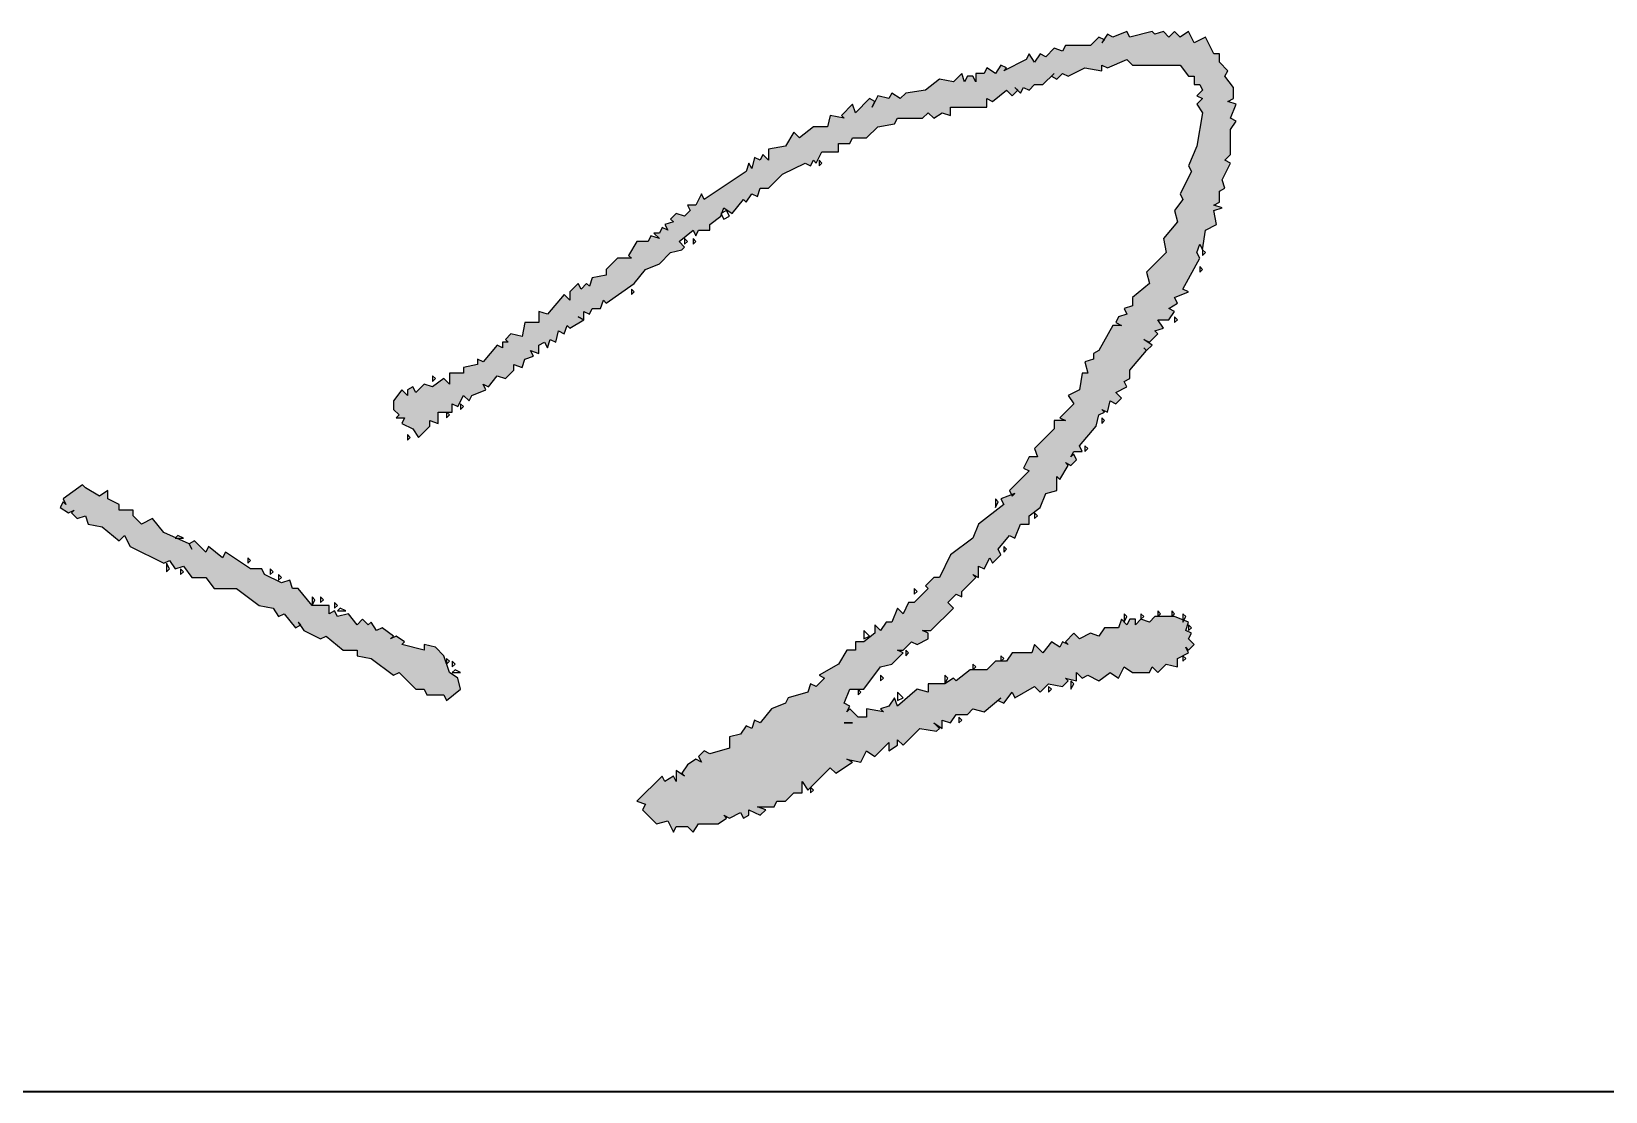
# Model space of a CAD drawing. Extents: x 1109697 to 1467097, y -139975 to 53891.
# Drawn here: x 1443338.8 to 1443723.5, y -63616.8 to -63357.7 of the extents above; entities that cross this region are included whole.
import ezdxf

# ---------------------------------------------------------------- set-up
doc = ezdxf.new("R2010")
doc.units = 0
doc.header["$LTSCALE"] = 1000
doc.header["$MEASUREMENT"] = 0
doc.layers.add('PUB_TEXT', color=7, linetype='Continuous')
doc.layers.add('图框', color=4, linetype='Continuous', lineweight=35)

# ---------------------------------------------------------------- blocks, each defined once
blk = doc.blocks.new('A$C59021D72')
at = {"linetype": 'Continuous'}
for points in [[(1010.29, 231.76), (1012.57, 234.61), (1015.42, 235.75), (1017.71, 238.03), (1019.99, 238.6), (1020.56, 239.17), (1019.42, 240.31), (1022.27, 242.59), (1022.84, 241.45), (1023.41, 242.59), (1025.69, 242.59), (1025.69, 243.74), (1027.97, 245.45), (1028.08, 245.79), (1027.97, 246.02), (1028.2, 246.13), (1028.54, 247.16), (1030.25, 246.02), (1032.53, 248.87), (1033.1, 248.3), (1034.24, 250.01), (1035.38, 249.44), (1035.95, 251.15), (1037.66, 251.15), (1040.51, 254), (1045.08, 256.28), (1046.22, 255.71), (1046.79, 256.85), (1047.36, 256.28), (1048.5, 258.56), (1051.92, 258.56), (1051.92, 260.27), (1054.2, 260.27), (1054.77, 261.41), (1057.62, 261.41), (1059.9, 263.69), (1063.32, 264.26), (1063.89, 265.4), (1069.03, 265.4), (1070.17, 266.54), (1071.31, 265.4), (1073.02, 266.54), (1074.73, 265.97), (1074.73, 267.69), (1082.14, 267.69), (1082.14, 269.4), (1083.28, 268.83), (1086.13, 271.11), (1087.27, 269.97), (1088.42, 271.11), (1088.99, 270.54), (1089.56, 271.68), (1090.7, 271.11), (1091.84, 272.25), (1093.55, 272.25), (1095.26, 273.96), (1096.4, 273.39), (1097.54, 274.53), (1098.68, 273.96), (1102.1, 275.67), (1105.52, 275.1), (1105.52, 276.24), (1106.66, 275.67), (1110.65, 277.38), (1111.79, 276.24), (1121.49, 276.24), (1123.2, 273.96), (1124.34, 273.96), (1124.34, 272.25), (1125.48, 272.25), (1126.05, 271.11), (1124.91, 269.97), (1126.05, 269.4), (1124.91, 268.26), (1126.05, 266.54), (1124.91, 259.7), (1123.2, 255.71), (1123.77, 254.57), (1121.49, 250.01), (1122.06, 248.87), (1120.35, 246.59), (1120.92, 244.31), (1118.07, 240.88), (1118.64, 238.03), (1114.65, 234.04), (1115.22, 231.76), (1111.79, 228.91), (1111.79, 227.2), (1110.08, 226.63), (1110.65, 225.49), (1108.94, 224.92), (1108.37, 223.78), (1109.51, 223.21), (1107.8, 223.21), (1104.95, 218.07), (1103.81, 217.5), (1103.81, 216.36), (1102.1, 215.79), (1102.67, 213.51), (1101.53, 213.51), (1100.96, 210.09), (1098.68, 208.95), (1099.82, 207.24), (1096.97, 204.39), (1098.11, 203.82), (1095.83, 203.82), (1095.83, 202.11), (1091.84, 198.12), (1092.41, 196.41), (1090.7, 196.41), (1089.56, 194.12), (1090.7, 193.55), (1086.7, 189.56), (1087.13, 188.71), (1087.84, 188.99), (1087.27, 188.42), (1087.13, 188.71), (1084.99, 187.85), (1085.56, 186.71), (1080.43, 182.72), (1079.29, 179.87), (1074.73, 176.45), (1072.45, 171.88), (1071.31, 171.88), (1069.6, 170.17), (1070.17, 169.6), (1067.32, 166.75), (1066.18, 166.75), (1065.04, 164.47), (1063.89, 165.61), (1062.75, 162.76), (1061.61, 162.76), (1060.47, 161.05), (1059.33, 162.19), (1059.33, 160.48), (1057.05, 158.77), (1055.34, 158.77), (1055.34, 157.06), (1053.63, 157.06), (1051.92, 154.21), (1047.93, 151.93), (1049.07, 151.36), (1047.36, 149.65), (1046.22, 150.22), (1045.65, 148.51), (1041.66, 147.36), (1041.09, 146.22), (1038.23, 145.08), (1035.95, 142.23), (1034.81, 142.8), (1034.24, 141.09), (1033.1, 141.66), (1031.96, 139.95), (1029.68, 139.38), (1029.68, 137.1), (1025.69, 135.96), (1024.55, 136.53), (1023.41, 135.39), (1023.98, 134.25), (1022.84, 134.82), (1021.13, 133.68), (1019.99, 131.97), (1020.56, 131.4), (1018.85, 132.54), (1018.85, 130.26), (1018.28, 131.4), (1016.56, 130.26), (1015.99, 131.4), (1010.86, 126.27), (1012.57, 125.7), (1012, 124.55), (1014.85, 121.7), (1017.14, 122.27), (1018.28, 119.99), (1018.85, 121.13), (1021.13, 121.13), (1022.27, 119.99), (1023.41, 121.7), (1027.4, 121.7), (1029.11, 122.84), (1028.54, 123.41), (1029.68, 122.84), (1031.96, 123.98), (1032.53, 122.84), (1033.67, 123.41), (1033.67, 124.55), (1035.95, 123.41), (1037.09, 124.55), (1035.38, 125.13), (1038.8, 125.13), (1039.37, 126.27), (1041.09, 126.27), (1042.8, 127.98), (1044.51, 127.98), (1044.51, 130.26), (1045.65, 128.55), (1050.21, 133.11), (1051.35, 131.97), (1054.77, 134.25), (1053.63, 134.82), (1056.48, 134.25), (1057.62, 136.53), (1059.33, 135.39), (1062.18, 138.24), (1062.18, 136.53), (1063.89, 137.67), (1063.89, 138.81), (1065.04, 137.67), (1068.46, 141.09), (1071.88, 140.52), (1072.45, 141.09), (1071.31, 142.23), (1073.02, 141.09), (1073.02, 142.8), (1074.73, 142.23), (1075.87, 143.94), (1078.15, 143.94), (1079.29, 145.08), (1081.57, 144.51), (1084.99, 147.36), (1084.42, 146.79), (1085.56, 146.22), (1087.27, 148.51), (1087.84, 147.36), (1091.84, 149.65), (1092.98, 148.51), (1094.69, 150.22), (1097.54, 149.65), (1098.68, 150.79), (1098.11, 151.36), (1100.39, 150.79), (1100.39, 152.5), (1101.53, 151.36), (1102.67, 151.93), (1104.95, 150.79), (1107.23, 152.5), (1108.94, 151.36), (1110.08, 153.64), (1111.79, 152.5), (1115.22, 152.5), (1115.79, 153.64), (1116.93, 152.5), (1118.64, 154.21), (1120.92, 153.64), (1120.92, 155.35), (1123.2, 156.49), (1122.63, 157.63), (1123.2, 157.06), (1124.34, 158.2), (1123.2, 159.34), (1123.77, 160.48), (1122.63, 161.05), (1123.2, 162.76), (1120.35, 163.9), (1116.36, 163.9), (1115.22, 162.76), (1113.51, 163.33), (1112.37, 162.19), (1112.37, 163.33), (1111.22, 163.33), (1110.65, 162.19), (1109.51, 163.33), (1108.94, 161.62), (1106.09, 161.62), (1104.95, 159.91), (1103.24, 160.48), (1100.96, 159.34), (1099.82, 160.48), (1098.11, 158.77), (1098.68, 158.2), (1097.54, 158.77), (1096.97, 157.63), (1095.26, 158.77), (1093.55, 156.49), (1091.84, 158.2), (1091.27, 156.49), (1087.27, 156.49), (1086.13, 154.78), (1083.85, 154.78), (1082.14, 153.07), (1078.72, 153.07), (1075.87, 150.79), (1075.3, 151.36), (1073.59, 150.22), (1070.17, 150.22), (1070.17, 148.51), (1067.89, 149.08), (1063.89, 145.65), (1063.32, 147.36), (1062.18, 145.65), (1060.47, 145.08), (1061.04, 144.51), (1057.62, 145.08), (1057.62, 143.37), (1055.91, 143.37), (1054.2, 145.08), (1053.63, 144.51), (1054.2, 145.65), (1053.06, 146.22), (1054.2, 149.08), (1057.05, 149.08), (1060.47, 153.64), (1062.75, 154.21), (1065.04, 156.49), (1063.89, 157.06), (1065.04, 157.06), (1066.75, 158.77), (1067.89, 158.2), (1070.17, 159.34), (1070.17, 160.48), (1069.03, 161.05), (1070.74, 161.05), (1075.3, 165.61), (1074.16, 166.75), (1075.87, 168.46), (1077.01, 167.89), (1077.01, 169.03), (1079.86, 171.88), (1079.29, 172.46), (1080.43, 171.88), (1080.43, 174.17), (1081.57, 173.6), (1082.71, 175.88), (1083.28, 174.74), (1084.99, 176.45), (1084.42, 177.59), (1086.7, 180.44), (1087.84, 179.87), (1088.99, 182.72), (1090.7, 182.72), (1090.7, 184.43), (1092.98, 186.14), (1094.12, 188.99), (1096.4, 189.56), (1096.4, 192.41), (1096.97, 191.84), (1098.68, 194.69), (1098.11, 195.26), (1099.25, 194.69), (1100.39, 195.83), (1099.82, 196.98), (1099.25, 196.41), (1099.82, 197.55), (1101.53, 197.55), (1100.96, 198.69), (1104.38, 202.68), (1104.95, 204.96), (1106.09, 205.53), (1105.52, 206.1), (1106.66, 205.53), (1107.23, 207.81), (1108.37, 207.24), (1109.51, 208.38), (1108.37, 209.52), (1110.65, 210.66), (1110.08, 211.8), (1111.22, 212.37), (1111.22, 214.08), (1114.65, 218.07), (1115.79, 219.21), (1114.08, 220.36), (1115.22, 219.79), (1116.93, 221.5), (1116.36, 222.07), (1118.07, 222.64), (1116.93, 224.35), (1119.21, 224.35), (1120.35, 226.06), (1119.21, 226.63), (1120.92, 227.77), (1120.35, 228.91), (1123.2, 230.05), (1122.06, 230.62), (1125.48, 236.89), (1124.91, 238.03), (1125.48, 239.74), (1126.05, 238.6), (1126.62, 242.59), (1128.9, 243.74), (1128.33, 246.59), (1130.04, 247.16), (1128.33, 247.73), (1129.47, 248.3), (1129.47, 250.58), (1130.61, 251.15), (1130.04, 252.86), (1131.75, 256.28), (1130.61, 256.85), (1131.75, 257.99), (1131.75, 263.12), (1132.89, 264.83), (1131.75, 265.4), (1132.89, 268.26), (1131.18, 268.83), (1132.32, 269.4), (1132.32, 271.68), (1130.61, 273.96), (1131.18, 275.1), (1129.47, 276.81), (1129.47, 278.52), (1128.33, 278.52), (1126.62, 281.94), (1124.34, 280.8), (1123.2, 283.08), (1121.49, 281.94), (1120.35, 283.08), (1119.21, 281.94), (1118.07, 283.08), (1116.36, 282.51), (1115.79, 283.08), (1111.22, 281.94), (1110.65, 283.08), (1107.8, 281.94), (1106.66, 282.51), (1105.95, 281.44), (1106.09, 281.37), (1105.52, 280.8), (1105.95, 281.44), (1104.95, 281.94), (1103.24, 280.23), (1098.11, 280.23), (1097.54, 279.09), (1095.83, 279.66), (1094.12, 277.95), (1092.98, 278.52), (1091.84, 276.81), (1090.7, 278.52), (1090.13, 277.38), (1085.56, 275.1), (1086.13, 275.67), (1084.99, 276.24), (1083.85, 274.53), (1082.14, 275.67), (1081.57, 274.53), (1079.86, 274.53), (1079.86, 272.82), (1079.29, 273.96), (1078.15, 273.96), (1077.58, 272.82), (1077.01, 274.53), (1075.3, 272.82), (1072.45, 273.39), (1069.6, 271.11), (1065.61, 270.54), (1064.47, 269.4), (1062.75, 270.54), (1062.18, 269.4), (1059.9, 269.97), (1059.33, 268.83), (1058.19, 269.4), (1055.34, 266.54), (1054.77, 268.26), (1052.49, 265.97), (1053.06, 265.4), (1050.21, 265.97), (1049.64, 263.69), (1046.79, 263.69), (1043.94, 261.41), (1042.8, 262.55), (1041.09, 259.7), (1037.66, 259.13), (1037.66, 256.85), (1036.52, 257.99), (1035.95, 256.85), (1034.81, 257.42), (1034.24, 255.14), (1033.67, 256.28), (1033.1, 254.57), (1024.55, 248.87), (1023.98, 250.01), (1022.84, 247.73), (1021.13, 247.73), (1021.7, 246.59), (1020.56, 245.45), (1018.85, 246.02), (1017.71, 244.88), (1018.28, 244.31), (1016.56, 243.74), (1017.14, 242.59), (1015.99, 243.16), (1015.42, 242.02), (1014.28, 242.02), (1015.42, 240.88), (1013.71, 241.45), (1013.14, 240.31), (1010.86, 240.31), (1009.15, 237.46), (1009.72, 236.89), (1006.87, 236.89), (1004.59, 234.61), (1004.59, 233.47), (1001.74, 232.9), (1001.17, 231.19), (1000.6, 231.76), (999.46, 230.62), (998.89, 231.76), (997.18, 230.05), (997.18, 228.34), (996.04, 229.48), (992.61, 225.49), (990.9, 226.06), (990.9, 223.78), (988.05, 223.78), (987.48, 220.93), (985.2, 221.5), (984.06, 220.36), (984.63, 219.79), (983.49, 219.79), (983.49, 218.64), (982.35, 219.21), (979.5, 215.79), (978.36, 216.36), (978.36, 215.22), (975.51, 214.65), (975.51, 213.51), (972.66, 213.51), (972.66, 211.23), (971.52, 212.37), (969.23, 210.66), (967.52, 211.23), (965.81, 209.52), (965.24, 210.66), (964.1, 210.09), (964.1, 208.95), (962.96, 210.09), (961.25, 207.81), (961.25, 206.1), (962.39, 204.96), (961.82, 204.39), (963.53, 204.39), (962.96, 203.25), (965.24, 202.11), (966.38, 200.4), (968.66, 202.68), (968.66, 203.82), (970.38, 203.25), (970.38, 205.53), (973.23, 205.53), (973.23, 207.24), (974.37, 206.67), (975.51, 208.95), (976.65, 207.81), (977.22, 208.95), (980.07, 210.09), (979.5, 211.23), (980.64, 210.66), (982.35, 212.94), (984.06, 212.37), (985.77, 214.08), (985.77, 215.22), (987.48, 214.65), (988.05, 216.36), (989.76, 216.93), (989.19, 218.07), (990.9, 217.5), (990.9, 219.21), (992.04, 219.79), (992.61, 218.64), (993.19, 220.36), (994.33, 219.79), (994.9, 222.07), (996.04, 221.5), (996.61, 223.21), (997.18, 222.64), (1000.03, 224.35), (1000.03, 226.06), (1001.17, 225.49), (1001.74, 226.63), (1003.45, 226.63), (1004.02, 228.34), (1004.59, 227.77)], [(948.14, 166.18), (944.71, 166.18), (941.86, 169.6), (940.72, 169.6), (940.15, 171.31), (938.44, 170.74), (935.02, 172.46), (934.45, 173.6), (932.17, 173.6), (927.04, 177.02), (926.47, 175.88), (923.62, 178.16), (923.05, 177.02), (920.76, 179.3), (919.62, 178.73), (917.06, 179.87), (916.77, 179.87), (916.86, 179.96), (914.49, 181.01), (912.21, 183.86), (909.93, 182.72), (908.22, 184.43), (908.22, 185.57), (905.37, 185.57), (905.37, 186.71), (903.09, 187.85), (903.09, 189.56), (901.38, 188.42), (898.53, 190.13), (897.95, 190.7), (893.96, 187.85), (894.53, 186.71), (893.96, 187.28), (893.39, 186.14), (895.1, 185), (896.24, 185.57), (895.67, 185), (896.81, 183.86), (898.53, 184.43), (899.1, 182.72), (901.95, 182.15), (905.37, 179.3), (906.51, 180.44), (907.65, 178.16), (914.49, 174.74), (915.63, 175.31), (916.77, 173.6), (918.48, 174.17), (920.19, 171.88), (923.05, 171.88), (924.76, 169.6), (929.32, 169.6), (933.88, 166.18), (936.73, 165.61), (937.87, 163.9), (939.01, 164.47), (941.29, 161.62), (942.29, 162.12), (941.86, 162.76), (942.43, 162.19), (942.29, 162.12), (943, 161.05), (946.43, 159.34), (947.57, 159.91), (950.99, 157.06), (953.84, 157.06), (953.84, 155.92), (956.69, 155.35), (961.25, 151.93), (962.39, 152.5), (965.81, 149.08), (967.52, 149.08), (968.09, 147.93), (971.52, 147.93), (972.09, 146.79), (974.94, 149.08), (974.37, 151.36), (972.66, 152.5), (971.52, 155.92), (969.81, 157.63), (967.52, 158.2), (967.52, 157.06), (962.96, 158.2), (963.53, 158.77), (961.82, 159.91), (960.68, 159.34), (961.25, 159.91), (958.97, 161.62), (957.83, 161.05), (956.69, 162.76), (956.12, 162.19), (954.98, 163.33), (953.84, 162.19), (952.13, 164.47), (949.85, 163.9), (949.28, 165.04), (948.14, 164.47)]]:
    blk.add_hatch(color=256, dxfattribs=at).paths.add_polyline_path(points)
at = {"linetype": 'Continuous', "elevation": 0}
for points in [[(1116.36, 282.51), (1115.79, 283.08), (1111.22, 281.94), (1110.65, 283.08), (1107.8, 281.94), (1106.66, 282.51), (1105.52, 280.8), (1106.09, 281.37), (1104.95, 281.94), (1103.24, 280.23), (1098.11, 280.23), (1097.54, 279.09), (1095.83, 279.66), (1094.12, 277.95), (1092.98, 278.52), (1091.84, 276.81), (1090.7, 278.52), (1090.13, 277.38), (1085.56, 275.1), (1086.13, 275.67), (1084.99, 276.24), (1083.85, 274.53), (1082.14, 275.67), (1081.57, 274.53), (1079.86, 274.53), (1079.86, 272.82), (1079.29, 273.96), (1078.15, 273.96), (1077.58, 272.82), (1077.01, 274.53), (1075.3, 272.82), (1072.45, 273.39), (1069.6, 271.11), (1065.61, 270.54), (1064.47, 269.4), (1062.75, 270.54), (1062.18, 269.4), (1059.9, 269.97), (1058.76, 267.69), (1059.33, 268.83), (1058.19, 269.4), (1055.34, 266.54), (1054.77, 268.26), (1052.49, 265.97), (1053.06, 265.4), (1050.21, 265.97), (1049.64, 263.69), (1046.79, 263.69), (1043.94, 261.41), (1042.8, 262.55), (1041.09, 259.7), (1037.66, 259.13), (1037.66, 256.85), (1036.52, 257.99), (1035.95, 256.85), (1034.81, 257.42), (1034.24, 255.14), (1033.67, 256.28), (1033.1, 254.57), (1024.55, 248.87), (1023.98, 250.01), (1022.84, 247.73), (1021.13, 247.73), (1021.7, 246.59), (1020.56, 245.45), (1018.85, 246.02), (1017.71, 244.88), (1018.28, 244.31), (1016.56, 243.74), (1017.14, 242.59), (1015.99, 243.16), (1015.42, 242.02), (1014.28, 242.02), (1015.42, 240.88), (1013.71, 241.45), (1013.14, 240.31), (1010.86, 240.31), (1009.15, 237.46), (1009.72, 236.89), (1006.87, 236.89), (1004.59, 234.61), (1004.59, 233.47), (1001.74, 232.9), (1001.17, 231.19), (1000.6, 231.76), (999.46, 230.62), (998.89, 231.76), (997.18, 230.05), (997.18, 228.34), (996.04, 229.48), (992.61, 225.49), (990.9, 226.06), (990.9, 223.78), (988.05, 223.78), (987.48, 220.93), (985.2, 221.5), (984.06, 220.36), (984.63, 219.79), (983.49, 219.79), (983.49, 218.64), (982.35, 219.21), (979.5, 215.79), (978.36, 216.36), (978.36, 215.22), (975.51, 214.65), (975.51, 213.51), (972.66, 213.51), (972.66, 211.23), (971.52, 212.37), (969.23, 210.66), (967.52, 211.23), (965.81, 209.52), (965.24, 210.66), (964.1, 210.09), (964.1, 208.95), (962.96, 210.09), (961.25, 207.81), (961.25, 206.1), (962.39, 204.96), (961.82, 204.39), (963.53, 204.39), (962.96, 203.25), (965.24, 202.11), (966.38, 200.4), (968.66, 202.68), (968.66, 203.82), (970.38, 203.25), (970.38, 205.53), (973.23, 205.53), (973.23, 207.24), (974.37, 206.67), (975.51, 208.95), (976.65, 207.81), (977.22, 208.95), (980.07, 210.09), (979.5, 211.23), (980.64, 210.66), (982.35, 212.94), (984.06, 212.37), (985.77, 214.08), (985.77, 215.22), (987.48, 214.65), (988.05, 216.36), (989.76, 216.93), (989.19, 218.07), (990.9, 217.5), (990.9, 219.21), (992.04, 219.79), (992.61, 218.64), (993.19, 220.36), (994.33, 219.79), (994.9, 222.07), (996.04, 221.5), (996.61, 223.21), (997.18, 222.64), (1000.03, 224.35), (998.89, 224.92), (1000.03, 224.35), (1000.03, 226.06), (1001.17, 225.49), (1001.74, 226.63), (1003.45, 226.63), (1004.02, 228.34), (1004.59, 227.77), (1010.29, 231.76), (1012.57, 234.61), (1015.42, 235.75), (1017.71, 238.03), (1019.99, 238.6), (1020.56, 239.17), (1019.42, 240.31), (1022.27, 242.59), (1022.84, 241.45), (1023.41, 242.59), (1025.69, 242.59), (1025.69, 243.74), (1027.97, 245.45), (1028.54, 247.16), (1030.25, 246.02), (1032.53, 248.87), (1033.1, 248.3), (1034.24, 250.01), (1035.38, 249.44), (1035.95, 251.15), (1037.66, 251.15), (1040.51, 254), (1045.08, 256.28), (1046.22, 255.71), (1046.79, 256.85), (1047.36, 256.28), (1048.5, 258.56), (1051.92, 258.56), (1051.92, 260.27), (1054.2, 260.27), (1054.77, 261.41), (1057.62, 261.41), (1059.9, 263.69), (1063.32, 264.26), (1063.89, 265.4), (1069.03, 265.4), (1070.17, 266.54), (1071.31, 265.4), (1073.02, 266.54), (1074.73, 265.97), (1074.73, 267.69), (1082.14, 267.69), (1082.14, 269.4), (1083.28, 268.83), (1086.13, 271.11), (1087.27, 269.97), (1088.42, 271.11), (1087.84, 271.68), (1088.99, 270.54), (1089.56, 271.68), (1090.7, 271.11), (1091.84, 272.25), (1093.55, 272.25), (1095.83, 274.53), (1095.26, 273.96), (1096.4, 273.39), (1097.54, 274.53), (1098.68, 273.96), (1102.1, 275.67), (1105.52, 275.1), (1105.52, 276.24), (1106.66, 275.67), (1110.65, 277.38), (1111.79, 276.24), (1121.49, 276.24), (1123.2, 273.96), (1124.34, 273.96), (1124.34, 272.25), (1125.48, 272.25), (1126.05, 271.11), (1124.91, 269.97), (1126.05, 269.4), (1124.91, 268.26), (1126.05, 266.54), (1124.91, 259.7), (1123.2, 255.71), (1123.77, 254.57), (1121.49, 250.01), (1122.06, 248.87), (1120.35, 246.59), (1120.92, 244.31), (1118.07, 240.88), (1118.64, 238.03), (1114.65, 234.04), (1115.22, 231.76), (1111.79, 228.91), (1111.79, 227.2), (1110.08, 226.63), (1110.65, 225.49), (1108.94, 224.92), (1108.37, 223.78), (1109.51, 223.21), (1107.8, 223.21), (1104.95, 218.07), (1103.81, 217.5), (1103.81, 216.36), (1102.1, 215.79), (1102.67, 213.51), (1101.53, 213.51), (1100.96, 210.09), (1098.68, 208.95), (1099.82, 207.24), (1096.97, 204.39), (1098.11, 203.82), (1095.83, 203.82), (1095.83, 202.11), (1091.84, 198.12), (1092.41, 196.41), (1090.7, 196.41), (1089.56, 194.12), (1090.7, 193.55), (1086.7, 189.56), (1087.27, 188.42), (1087.84, 188.99), (1084.99, 187.85), (1085.56, 186.71), (1080.43, 182.72), (1079.29, 179.87), (1074.73, 176.45), (1072.45, 171.88), (1071.31, 171.88), (1069.6, 170.17), (1070.17, 169.6), (1067.32, 166.75), (1066.18, 166.75), (1065.04, 164.47), (1063.89, 165.61), (1062.75, 162.76), (1061.61, 162.76), (1060.47, 161.05), (1059.33, 162.19), (1059.33, 160.48), (1057.05, 158.77), (1055.34, 158.77), (1055.34, 157.06), (1053.63, 157.06), (1051.92, 154.21), (1047.93, 151.93), (1049.07, 151.36), (1047.36, 149.65), (1046.22, 150.22), (1045.65, 148.51), (1041.66, 147.36), (1041.09, 146.22), (1038.23, 145.08), (1035.95, 142.23), (1034.81, 142.8), (1034.24, 141.09), (1033.1, 141.66), (1031.96, 139.95), (1029.68, 139.38), (1029.68, 137.1), (1025.69, 135.96), (1024.55, 136.53), (1023.41, 135.39), (1023.98, 134.25), (1022.84, 134.82), (1021.13, 133.68), (1019.99, 131.97), (1020.56, 131.4), (1018.85, 132.54), (1018.85, 130.26), (1018.28, 131.4), (1016.56, 130.26), (1015.99, 131.4), (1010.86, 126.27), (1012.57, 125.7), (1012, 124.55), (1014.85, 121.7), (1017.14, 122.27), (1018.28, 119.99), (1018.85, 121.13), (1021.13, 121.13), (1022.27, 119.99), (1023.41, 121.7), (1027.4, 121.7), (1029.11, 122.84), (1028.54, 123.41), (1029.68, 122.84), (1031.96, 123.98), (1032.53, 122.84), (1033.67, 123.41), (1033.67, 124.55), (1035.95, 123.41), (1037.09, 124.55), (1035.38, 125.13), (1038.8, 125.13), (1039.37, 126.27), (1041.09, 126.27), (1042.8, 127.98), (1044.51, 127.98), (1044.51, 130.26), (1045.65, 128.55), (1050.21, 133.11), (1051.35, 131.97), (1054.77, 134.25), (1053.63, 134.82), (1056.48, 134.25), (1057.62, 136.53), (1059.33, 135.39), (1062.18, 138.24), (1062.18, 136.53), (1063.89, 137.67), (1063.89, 138.81), (1065.04, 137.67), (1068.46, 141.09), (1071.88, 140.52), (1072.45, 141.09), (1071.31, 142.23), (1073.02, 141.09), (1073.02, 142.8), (1074.73, 142.23), (1075.87, 143.94), (1078.15, 143.94), (1079.29, 145.08), (1081.57, 144.51), (1084.99, 147.36), (1084.42, 146.79), (1085.56, 146.22), (1087.27, 148.51), (1087.84, 147.36), (1091.84, 149.65), (1092.98, 148.51), (1094.69, 150.22), (1097.54, 149.65), (1098.68, 150.79), (1098.11, 151.36), (1100.39, 150.79), (1100.39, 152.5), (1101.53, 151.36), (1102.67, 151.93), (1104.95, 150.79), (1107.23, 152.5), (1108.94, 151.36), (1110.08, 153.64), (1111.79, 152.5), (1115.22, 152.5), (1115.79, 153.64), (1116.93, 152.5), (1118.64, 154.21), (1120.92, 153.64), (1120.92, 155.35), (1123.2, 156.49), (1122.63, 157.63), (1123.2, 157.06), (1124.34, 158.2), (1123.2, 159.34), (1123.77, 160.48), (1122.63, 161.05), (1123.2, 162.76), (1120.35, 163.9), (1116.36, 163.9), (1115.22, 162.76), (1113.51, 163.33), (1112.37, 162.19), (1112.37, 163.33), (1111.22, 163.33), (1110.65, 162.19), (1109.51, 163.33), (1108.94, 161.62), (1106.09, 161.62), (1104.95, 159.91), (1103.24, 160.48), (1100.96, 159.34), (1099.82, 160.48), (1098.11, 158.77), (1098.68, 158.2), (1097.54, 158.77), (1096.97, 157.63), (1095.26, 158.77), (1093.55, 156.49), (1091.84, 158.2), (1091.27, 156.49), (1087.27, 156.49), (1086.13, 154.78), (1083.85, 154.78), (1082.14, 153.07), (1078.72, 153.07), (1075.87, 150.79), (1075.3, 151.36), (1073.59, 150.22), (1070.17, 150.22), (1070.17, 148.51), (1067.89, 149.08), (1063.89, 145.65), (1063.32, 147.36), (1062.18, 145.65), (1060.47, 145.08), (1061.04, 144.51), (1057.62, 145.08), (1057.62, 143.37), (1055.91, 143.37), (1054.2, 145.08), (1053.63, 144.51), (1054.2, 145.65), (1053.06, 146.22), (1054.2, 149.08), (1057.05, 149.08), (1060.47, 153.64), (1062.75, 154.21), (1065.04, 156.49), (1063.89, 157.06), (1065.04, 157.06), (1066.75, 158.77), (1067.89, 158.2), (1070.17, 159.34), (1070.17, 160.48), (1069.03, 161.05), (1070.74, 161.05), (1075.3, 165.61), (1074.16, 166.75), (1075.87, 168.46), (1077.01, 167.89), (1077.01, 169.03), (1079.86, 171.88), (1079.29, 172.46), (1080.43, 171.88), (1080.43, 174.17), (1081.57, 173.6), (1082.71, 175.88), (1083.28, 174.74), (1084.99, 176.45), (1084.42, 177.59), (1086.7, 180.44), (1087.84, 179.87), (1088.99, 182.72), (1090.7, 182.72), (1090.7, 184.43), (1092.98, 186.14), (1094.12, 188.99), (1096.4, 189.56), (1096.4, 192.41), (1096.97, 191.84), (1098.68, 194.69), (1098.11, 195.26), (1099.25, 194.69), (1100.39, 195.83), (1099.82, 196.98), (1099.25, 196.41), (1099.82, 197.55), (1101.53, 197.55), (1100.96, 198.69), (1104.38, 202.68), (1104.95, 204.96), (1106.09, 205.53), (1105.52, 206.1), (1106.66, 205.53), (1107.23, 207.81), (1108.37, 207.24), (1109.51, 208.38), (1108.37, 209.52), (1110.65, 210.66), (1110.08, 211.8), (1111.22, 212.37), (1111.22, 214.08), (1114.65, 218.07), (1114.08, 218.64), (1114.65, 218.07), (1115.79, 219.21), (1114.08, 220.36), (1115.22, 219.79), (1116.93, 221.5), (1116.36, 222.07), (1118.07, 222.64), (1116.93, 224.35), (1119.21, 224.35), (1120.35, 226.06), (1119.21, 226.63), (1120.92, 227.77), (1120.35, 228.91), (1123.2, 230.05), (1122.06, 230.62), (1125.48, 236.89), (1124.91, 238.03), (1125.48, 239.74), (1126.05, 238.6), (1126.62, 242.59), (1128.9, 243.74), (1128.33, 246.59), (1130.04, 247.16), (1128.33, 247.73), (1129.47, 248.3), (1129.47, 250.58), (1130.61, 251.15), (1130.04, 252.86), (1131.75, 256.28), (1130.61, 256.85), (1131.75, 257.99), (1131.75, 263.12), (1132.89, 264.83), (1131.75, 265.4), (1132.89, 268.26), (1131.18, 268.83), (1132.32, 269.4), (1132.32, 271.68), (1130.61, 273.96), (1131.18, 275.1), (1129.47, 276.81), (1129.47, 278.52), (1128.33, 278.52), (1126.62, 281.94), (1124.34, 280.8), (1123.2, 283.08), (1121.49, 281.94), (1120.35, 283.08), (1119.21, 281.94), (1118.07, 283.08), (1116.36, 282.51)], [(1048.5, 256.28), (1047.93, 256.85), (1047.93, 255.71), (1048.5, 256.28)], [(1029.68, 245.45), (1029.11, 246.59), (1027.97, 246.02), (1028.54, 244.88), (1029.68, 245.45)], [(1021.13, 240.31), (1020.56, 240.88), (1020.56, 239.74), (1021.13, 240.31)], [(1022.84, 240.31), (1022.27, 240.88), (1022.27, 239.74), (1022.84, 240.31)], [(1126.62, 238.03), (1126.05, 238.6), (1126.05, 237.46), (1126.62, 238.03)], [(1126.05, 234.61), (1125.48, 235.18), (1125.48, 234.04), (1126.05, 234.61)], [(1010.29, 230.05), (1009.72, 230.62), (1009.72, 229.48), (1010.29, 230.05)], [(1120.92, 224.35), (1120.35, 224.92), (1120.35, 223.78), (1120.92, 224.35)], [(969.81, 212.37), (969.23, 212.94), (969.23, 211.8), (969.81, 212.37)], [(972.66, 204.96), (972.09, 205.53), (972.09, 204.39), (972.66, 204.96)], [(975.51, 206.67), (974.94, 207.24), (974.94, 206.1), (975.51, 206.67)], [(1106.09, 203.82), (1105.52, 204.39), (1105.52, 203.25), (1106.09, 203.82)], [(964.67, 200.4), (964.1, 200.97), (964.1, 199.83), (964.67, 200.4)], [(1102.67, 198.12), (1102.1, 198.69), (1102.1, 197.55), (1102.67, 198.12)], [(898.53, 190.13), (897.95, 190.7), (893.96, 187.85), (894.53, 186.71), (893.96, 187.28), (893.39, 186.14), (895.1, 185), (896.24, 185.57), (895.67, 185), (896.81, 183.86), (898.53, 184.43), (899.1, 182.72), (901.95, 182.15), (905.37, 179.3), (906.51, 180.44), (907.65, 178.16), (914.49, 174.74), (915.63, 175.31), (916.77, 173.6), (918.48, 174.17), (920.19, 171.88), (923.05, 171.88), (924.76, 169.6), (929.32, 169.6), (933.88, 166.18), (936.73, 165.61), (937.87, 163.9), (939.01, 164.47), (941.29, 161.62), (942.43, 162.19), (941.86, 162.76), (943, 161.05), (946.43, 159.34), (947.57, 159.91), (950.99, 157.06), (953.84, 157.06), (953.84, 155.92), (956.69, 155.35), (961.25, 151.93), (962.39, 152.5), (965.81, 149.08), (967.52, 149.08), (968.09, 147.93), (971.52, 147.93), (972.09, 146.79), (974.94, 149.08), (974.37, 151.36), (972.66, 152.5), (971.52, 155.92), (969.81, 157.63), (967.52, 158.2), (967.52, 157.06), (962.96, 158.2), (963.53, 158.77), (961.82, 159.91), (960.68, 159.34), (961.25, 159.91), (958.97, 161.62), (957.83, 161.05), (956.69, 162.76), (956.12, 162.19), (954.98, 163.33), (953.84, 162.19), (952.13, 164.47), (949.85, 163.9), (949.28, 165.04), (948.14, 164.47), (948.14, 166.18), (944.71, 166.18), (941.86, 169.6), (940.72, 169.6), (940.15, 171.31), (938.44, 170.74), (935.02, 172.46), (934.45, 173.6), (932.17, 173.6), (927.04, 177.02), (926.47, 175.88), (923.62, 178.16), (923.05, 177.02), (920.76, 179.3), (919.62, 178.73), (920.19, 177.59), (919.62, 178.73), (914.49, 181.01), (912.21, 183.86), (909.93, 182.72), (908.22, 184.43), (908.22, 185.57), (905.37, 185.57), (905.37, 186.71), (903.09, 187.85), (903.09, 189.56), (901.38, 188.42), (898.53, 190.13)], [(1084.42, 187.28), (1083.85, 187.85), (1083.85, 186.14), (1084.42, 187.28)], [(1092.41, 184.43), (1091.84, 185), (1091.84, 183.86), (1092.41, 184.43)], [(918.48, 179.87), (917.34, 180.44), (916.77, 179.87), (918.48, 179.87)], [(1086.13, 177.59), (1085.56, 178.16), (1085.56, 177.02), (1086.13, 177.59)], [(915.63, 173.6), (915.06, 174.74), (915.06, 173.03), (915.63, 173.6)], [(918.48, 173.03), (917.91, 173.6), (917.91, 172.46), (918.48, 173.03)], [(932.17, 175.31), (931.6, 175.88), (931.6, 174.74), (932.17, 175.31)], [(936.73, 173.03), (936.16, 173.6), (936.16, 172.46), (936.73, 173.03)], [(938.44, 171.88), (937.87, 172.46), (937.87, 171.31), (938.44, 171.88)], [(945.28, 167.32), (944.71, 167.89), (944.71, 166.18), (945.28, 167.32)], [(947, 167.32), (946.43, 167.89), (946.43, 166.75), (947, 167.32)], [(949.85, 166.18), (949.28, 166.75), (949.28, 165.61), (949.85, 166.18)], [(1067.89, 169.03), (1067.32, 169.6), (1067.32, 168.46), (1067.89, 169.03)], [(951.56, 165.04), (950.42, 165.61), (949.85, 165.04), (951.56, 165.04)], [(1110.65, 163.9), (1110.08, 164.47), (1110.08, 162.76), (1110.65, 163.9)], [(1114.08, 163.9), (1113.51, 164.47), (1113.51, 163.33), (1114.08, 163.9)], [(1117.5, 164.47), (1116.93, 165.04), (1116.93, 163.9), (1117.5, 164.47)], [(1120.35, 164.47), (1119.78, 165.04), (1119.78, 163.9), (1120.35, 164.47)], [(1122.63, 163.9), (1122.06, 164.47), (1122.06, 162.76), (1122.63, 163.9)], [(1057.62, 160.48), (1057.05, 161.05), (1057.05, 159.34), (1058.19, 159.91), (1057.62, 160.48)], [(1123.77, 161.62), (1123.2, 162.19), (1123.2, 161.05), (1123.77, 161.62)], [(972.66, 154.78), (972.09, 155.35), (972.09, 154.21), (972.66, 154.78)], [(973.8, 154.21), (973.23, 154.78), (973.23, 153.64), (973.8, 154.21)], [(1066.18, 156.49), (1065.61, 157.06), (1065.61, 155.92), (1066.18, 156.49)], [(1079.86, 153.64), (1079.29, 154.21), (1079.29, 153.07), (1079.86, 153.64)], [(1085.56, 155.35), (1084.99, 155.92), (1084.99, 154.78), (1085.56, 155.35)], [(1122.63, 155.35), (1122.06, 155.92), (1122.06, 154.78), (1122.63, 155.35)], [(974.94, 152.5), (973.8, 153.07), (973.23, 152.5), (974.94, 152.5)], [(1061.04, 151.36), (1060.47, 151.93), (1060.47, 150.79), (1061.04, 151.36)], [(1074.16, 151.36), (1073.59, 151.93), (1073.59, 150.22), (1074.16, 151.36)], [(1099.82, 150.22), (1099.25, 150.79), (1099.25, 149.08), (1099.82, 150.22)], [(1056.48, 148.51), (1055.91, 149.08), (1055.91, 147.93), (1056.48, 148.51)], [(1064.47, 147.93), (1063.89, 148.51), (1063.89, 146.79), (1065.04, 147.36), (1064.47, 147.93)], [(1095.26, 149.08), (1094.69, 149.65), (1094.69, 148.51), (1095.26, 149.08)], [(1053.06, 142.23), (1054.77, 142.23), (1053.06, 142.23)], [(1077.01, 142.8), (1076.44, 143.37), (1076.44, 142.23), (1077.01, 142.8)], [(1046.79, 128.55), (1046.22, 129.12), (1046.22, 127.98), (1046.79, 128.55)]]:
    blk.add_lwpolyline(points, dxfattribs=at)
blk = doc.blocks.new('图签01')
at = {"layer": '图框', "color": 4}
blk.add_line((1793883, 92264.53), (1797883, 92264.53), dxfattribs=at)
at = {"layer": 'PUB_TEXT', "xscale": 1.2, "yscale": 1.2, "zscale": 1.2}
blk.add_blockref('A$C59021D72', (1795059.75, 92183.97, 0), dxfattribs=at)

msp = doc.modelspace()

# ---------------------------------------------------------------- block references
at = {"layer": 'PUB_TEXT'}
msp.add_blockref('图签01', (-352786, -155881.34), dxfattribs=at)

doc.saveas('drawing.dxf')
